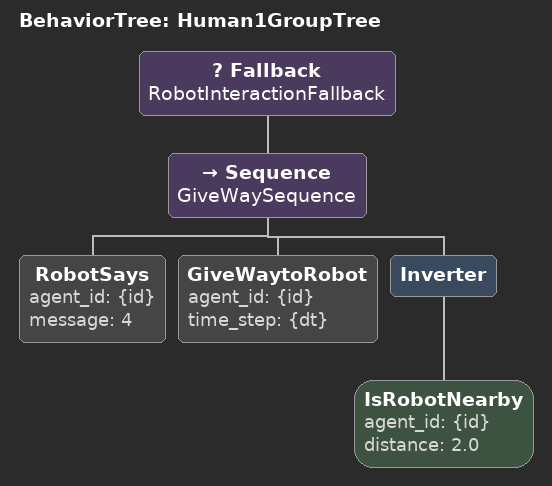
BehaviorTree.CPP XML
<root main_tree_to_execute="Human1GroupTree">
    <BehaviorTree ID="Human1GroupTree">
        <Fallback name="RobotInteractionFallback">
            <Sequence name="GiveWaySequence">
                <RobotSays agent_id="{id}" message="4"/>
                <GiveWaytoRobot agent_id="{id}" time_step="{dt}"/>
                <Inverter>
                    <IsRobotNearby agent_id="{id}" distance="2.0"/>
                </Inverter>
            </Sequence>
            <!-- Add any action or condition here if the human continues to stand in the group, if needed -->
        </Fallback>
    </BehaviorTree>
</root>
